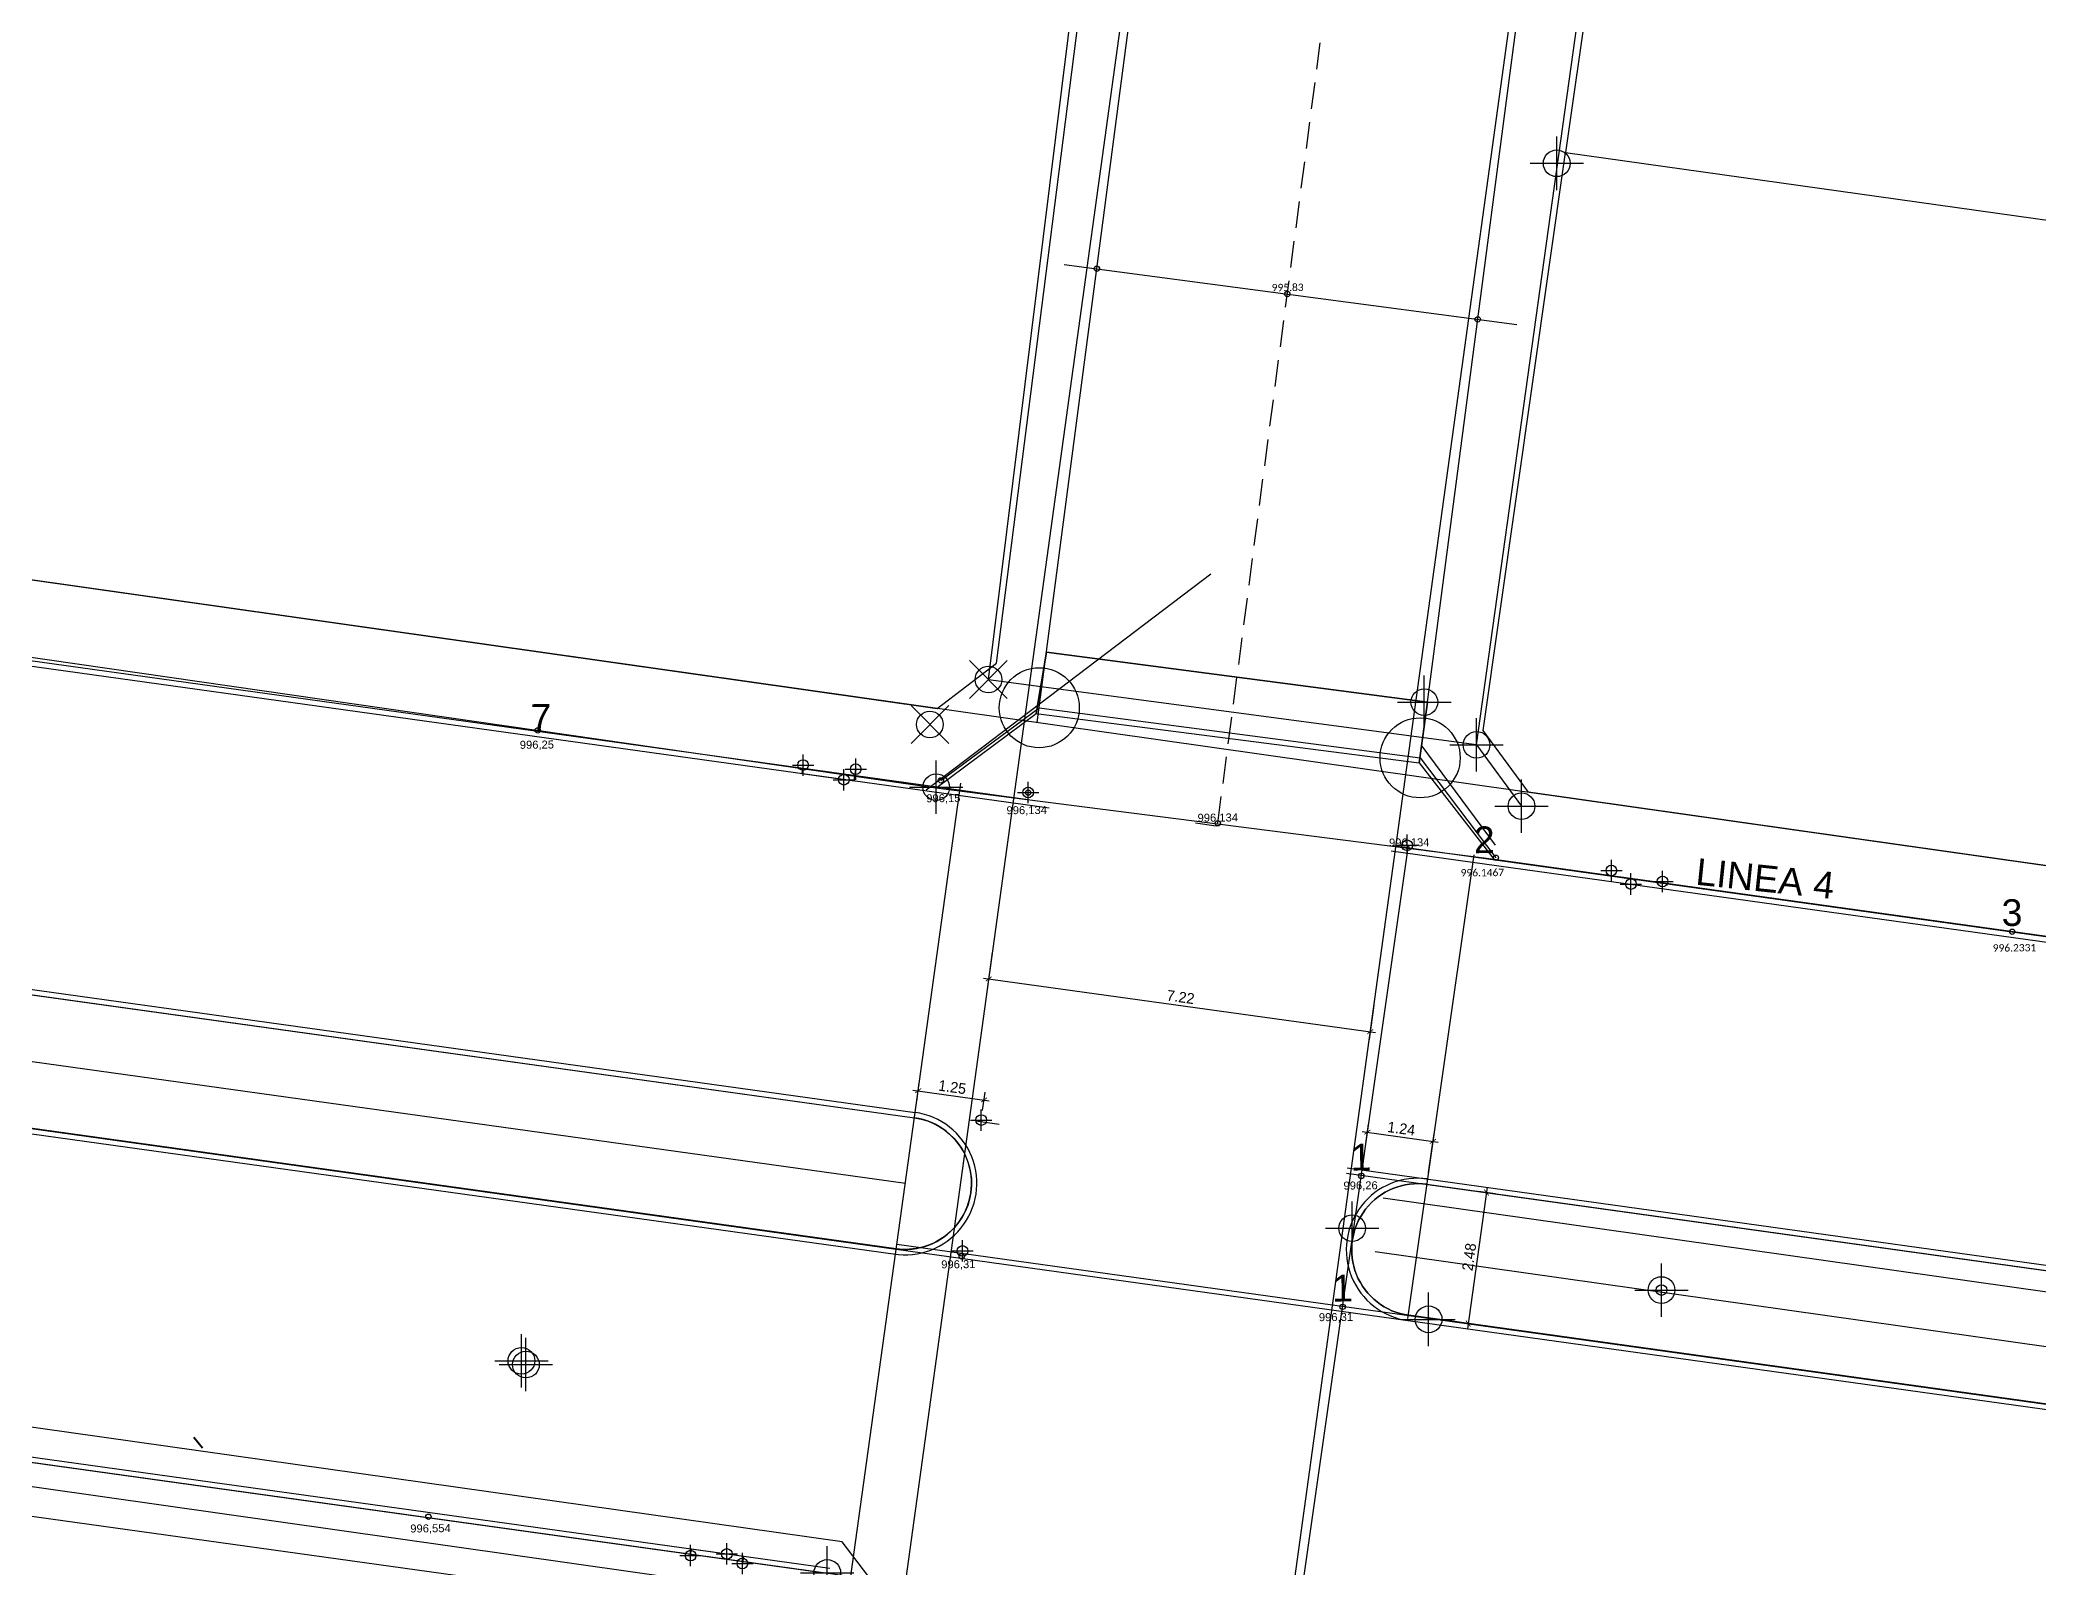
# Model space of a CAD drawing. Header units: metres. Extents: x -977055 to 805873, y -1033982 to 242021.
# Drawn here: x 841.82 to 879.27, y 1045.19 to 1073.81 of the extents above; entities that cross this region are included whole.
import ezdxf

# ---------------------------------------------------------------- set-up
doc = ezdxf.new("R2010")
doc.units = ezdxf.units.M
doc.header["$PDMODE"] = 32
doc.header["$PDSIZE"] = 1.5
doc.linetypes.add('DASHED', pattern=[0.75, 0.5, -0.25])
for name, color, linetype in [('12-CONDICIONES EXISTENTES', 2, 'Continuous'), ('C-ROAD-PROF-TEXT', 11, 'Continuous'), ('linea 1', 1, 'Continuous'), ('LOTE 243', 6, 'Continuous'), ('puntos nov 7', 50, 'Continuous'), ('PUNTOS V', 4, 'Continuous'), ('V-NODE', 1, 'Continuous')]:
    doc.layers.add(name, color=color, linetype=linetype)
doc.layers.add('PDF2_area escolar', color=7, linetype='Continuous', true_color=0x989898)
doc.layers.add('PDF_Geometry', color=7, linetype='Continuous', true_color=0x797979)
doc.styles.add('CITY2', font='stylu.ttf', dxfattribs={"height": 0.2})
doc.styles.get("Standard").update_dxf_attribs({"font": 'arial.ttf'})
doc.dimstyles.new('COTAS2', dxfattribs={"dimtxt": 0.02, "dimasz": 0.1, "dimexe": 0.15, "dimexo": 0.08, "dimgap": 0.05, "dimtad": 1, "dimzin": 0, "dimdsep": 46, "dimtxsty": 'CITY2', "dimblk": 'ARCHTICK', "dimcen": 1, "dimdle": 0.1, "dimclrd": 1, "dimclre": 1, "dimclrt": 2, "dimadec": 0, "dimazin": 0, "dimtfac": 1, "dimtofl": 0, "dimtmove": 0, "dimatfit": 3, "dimldrblk": 'ARCHTICK', "dimfxl": 0.18, "dimtolj": 1, "dimtzin": 0, "dimarcsym": 0})

# ---------------------------------------------------------------- blocks, each defined once
blk = doc.blocks.new('*U274')
at = {"color": 0, "linetype": 'ByBlock', "lineweight": -2, "transparency": 16777216}
for p, q in [((0, -1), (0, 1)), ((-1, 0), (1, 0))]:
    blk.add_line(p, q, dxfattribs=at)
blk.add_circle((0, 0), 0.5, dxfattribs=at)
blk = doc.blocks.new('*U1294', base_point=(868.744, 1060.598, 997.358))
at = {"layer": 'V-NODE', "color": 50, "lineweight": -2, "xscale": 0.5, "yscale": 0.5, "zscale": 0.5}
blk.add_blockref('*U274', (868.744, 1060.598, 997.358), dxfattribs=at)
blk = doc.blocks.new('*U1297', base_point=(869.586, 1059.45, 997.398))
at = {"layer": 'V-NODE', "color": 50, "lineweight": -2, "xscale": 0.5, "yscale": 0.5, "zscale": 0.5}
blk.add_blockref('*U274', (869.586, 1059.45, 997.398), dxfattribs=at)
blk = doc.blocks.new('*U1300', base_point=(870.246, 1071.498, 996.919))
at = {"layer": 'V-NODE', "color": 50, "lineweight": -2, "xscale": 0.5, "yscale": 0.5, "zscale": 0.5}
blk.add_blockref('*U274', (870.246, 1071.498, 996.919), dxfattribs=at)
blk = doc.blocks.new('*U2823')
at = {"color": 0, "linetype": 'ByBlock', "lineweight": -2, "transparency": 16777216}
for p, q in [((-0.707, -0.707), (0.707, 0.707)), ((-0.707, 0.707), (0.707, -0.707))]:
    blk.add_line(p, q, dxfattribs=at)
blk.add_circle((0, 0), 0.5, dxfattribs=at)
blk = doc.blocks.new('*U2826', base_point=(859.596, 1061.824, 997.32))
at = {"layer": 'V-NODE', "color": 50, "lineweight": -2, "xscale": 0.5, "yscale": 0.5, "zscale": 0.5}
blk.add_blockref('*U2823', (859.596, 1061.824, 997.32), dxfattribs=at)
blk = doc.blocks.new('*U2829', base_point=(858.499, 1060.98, 997.399))
at = {"layer": 'V-NODE', "color": 50, "lineweight": -2, "xscale": 0.5, "yscale": 0.5, "zscale": 0.5}
blk.add_blockref('*U2823', (858.499, 1060.98, 997.399), dxfattribs=at)
blk = doc.blocks.new('base')
at = {"layer": 'PDF_Geometry', "lineweight": 25, "extrusion": (-0.000787417, 0.063364, 0.99799), "elevation": 0.026}
for points in [[(-314.355, -197.288), (-299.601, -195.681), (-292.744, -194.188), (-282.663, -192.111), (-274.476, -190.361), (-258.037, -185.154), (-248.029, -180.61), (-240.539, -177.71), (-228.643, -174.042), (-222.733, -172.714), (-217.384, -171.04), (-209.935, -169.248), (-202.16, -164.759), (-196.196, -160.284), (-195.073, -159.817), (-178.095, -157.457), (-154.298, -156.614), (-136.667, -154.611), (-124.436, -153.164), (-118.066, -151.474), (-100.79, -146.646), (-80.955, -140.967), (-73.385, -139.328), (-61.694, -135.822), (-40.504, -131.604), (-37.727, -130.872), (-17.661, -129.441), (1.311, -127.461), (21.092, -124.929), (41.006, -122.83), (47.376, -123.458), (63.592, -123.186), (81.402, -124.312), (85.639, -96.072), (88.705, -66.393), (92.811, -40.781), (97.16, -22.386), (100.596, -1.562), (102.483, 8.32), (109.691, 37.361), (117.528, 76.62), (126.217, 115.638), (131.513, 149.592), (134.682, 173.973), (136.916, 195.591), (139.956, 229.678), (141.558, 250.676), (142.614, 271.37), (143.252, 283.21), (147.066, 312.938), (152.58, 355.631), (153.554, 396.042), (150.869, 418.02), (151.777, 438.639), (150.959, 458.028), (151.777, 438.639), (150.869, 418.02), (153.554, 396.042), (152.58, 355.631), (147.066, 312.938), (143.252, 283.21), (142.614, 271.37), (141.558, 250.676), (139.956, 229.678), (136.916, 195.591), (134.682, 173.973), (131.513, 149.592), (126.217, 115.638), (117.528, 76.62), (109.691, 37.361), (102.483, 8.32), (100.596, -1.562), (97.16, -22.386), (92.811, -40.781), (88.705, -66.393), (85.639, -96.072), (81.402, -124.312), (63.592, -123.186), (47.376, -123.458), (41.006, -122.83), (21.092, -124.929), (1.311, -127.461), (-17.661, -129.441), (-37.727, -130.872), (-40.504, -131.604), (-61.694, -135.822), (-73.385, -139.328), (-80.955, -140.967), (-100.79, -146.646), (-118.066, -151.474), (-124.436, -153.164), (-136.667, -154.611), (-154.298, -156.614), (-178.095, -157.457), (-195.073, -159.817), (-196.196, -160.284), (-202.16, -164.759), (-209.935, -169.248), (-217.384, -171.04), (-222.733, -172.714), (-228.643, -174.042), (-240.539, -177.71), (-248.029, -180.61), (-258.037, -185.154), (-274.476, -190.361), (-282.663, -192.111), (-292.744, -194.188), (-299.601, -195.681), (-314.355, -197.288), (-312.178, -178.446), (-309.146, -157.898), (-306.876, -132.899), (-305.823, -118.002), (-298.643, -78.802), (-291.055, -45.077), (-282.252, -15.116), (-275.645, 10.473), (-270.319, 33.898), (-263.825, 63.164), (-258.15, 86.408), (-284.424, 123.888)], [(90.41, -55.701), (23.541, -45.327), (22.42, -46.165), (14.042, -106.087)], [(4.42, -98.575), (-37.003, -101.004), (-27.234, -38.004)], [(23.766, -43.807), (18.381, -47.797)], [(23.541, -45.327), (22.42, -46.165)], [(13.108, -42.632), (14.458, -44.511)], [(76.721, 35.815), (75.319, 37.653), (36.902, 43.626), (35.023, 42.276), (24.12, -27.822), (25.516, -29.706), (63.985, -35.639), (65.818, -34.283)], [(15.461, -35.033), (-25.236, -28.738)]]:
    blk.add_lwpolyline(points, dxfattribs=at)
for points in [[(-8.124, -52.594), (-9.968, -64.429), (9.787, -67.504), (11.636, -55.624)], [(-8.124, -52.594), (-6.276, -40.714), (12.479, -43.623), (13.312, -44.79), (11.636, -55.624)], [(26.666, -18.622), (25.312, -27.548), (26.151, -28.669), (44.906, -31.578), (46.42, -21.698)]]:
    blk.add_lwpolyline(points, close=True, dxfattribs=at)
blk.add_lwpolyline([(-25.248, -28.783, 1.000018), (-25.403, -29.738), (15.294, -36.033)], format="xyb", dxfattribs=at)
at = {"layer": 'PDF_Geometry', "color": 2, "lineweight": 40, "extrusion": (-0.000787417, 0.063364, 0.99799), "elevation": 0.026}
blk.add_lwpolyline([(37.482, -31.611), (37.643, -31.816)], dxfattribs=at)
blk = doc.blocks.new('_ArchTick')
at = {"color": 0, "linetype": 'ByBlock', "const_width": 0.15}
blk.add_lwpolyline([(-0.5, -0.5), (0.5, 0.5)], dxfattribs=at)
blk = doc.blocks.new('*D4545')
at = {"layer": '12-CONDICIONES EXISTENTES', "color": 1, "lineweight": -2, "transparency": 16777216}
blk.add_line((858.18, 1054.129), (859.612, 1053.93), dxfattribs=at)
at = {"layer": '12-CONDICIONES EXISTENTES', "color": 1, "linetype": 'Continuous', "lineweight": -2, "transparency": 16777216}
for p, q in [((858.252, 1053.918), (858.3, 1054.264)), ((859.486, 1053.746), (859.534, 1054.092))]:
    blk.add_line(p, q, dxfattribs=at)
at = {"layer": 'Defpoints', "color": 0, "transparency": 16777216}
for p in [(858.241, 1053.838, 997.203), (859.513, 1053.944), (859.475, 1053.666, 997.203)]:
    blk.add_point(p, dxfattribs=at)
at = {"layer": '12-CONDICIONES EXISTENTES', "color": 1, "lineweight": -2, "transparency": 16777216, "xscale": 0.1, "yscale": 0.1, "zscale": 0.1}
for p, rotation in [((858.28, 1054.116), 172.0696829134656), ((859.513, 1053.944), 352.0696829134656)]:
    blk.add_blockref('_ArchTick', p, dxfattribs=dict(at, rotation=rotation))
at = {"layer": '12-CONDICIONES EXISTENTES', "color": 2, "transparency": 16777216, "insert": (858.918, 1054.183), "char_height": 0.2, "attachment_point": 5, "rotation": 352.0697, "style": 'CITY2'}
blk.add_mtext('\\A1;1.25', dxfattribs=at)
blk = doc.blocks.new('*D4546')
at = {"layer": '12-CONDICIONES EXISTENTES', "color": 1, "linetype": 'Continuous', "lineweight": -2, "transparency": 16777216}
for p, q in [((866.617, 1052.752), (866.72, 1053.489)), ((867.845, 1052.581), (867.948, 1053.318))]:
    blk.add_line(p, q, dxfattribs=at)
at = {"layer": '12-CONDICIONES EXISTENTES', "color": 1, "lineweight": -2, "transparency": 16777216}
blk.add_line((866.6, 1053.354), (868.026, 1053.155), dxfattribs=at)
at = {"layer": 'Defpoints', "color": 0, "transparency": 16777216}
for p in [(867.927, 1053.169), (866.606, 1052.673, 997.203), (867.834, 1052.502, 997.203)]:
    blk.add_point(p, dxfattribs=at)
at = {"layer": '12-CONDICIONES EXISTENTES', "color": 1, "lineweight": -2, "transparency": 16777216, "xscale": 0.1, "yscale": 0.1, "zscale": 0.1}
for p, rotation in [((866.699, 1053.34), 172.0696829134735), ((867.927, 1053.169), 352.0696829134735)]:
    blk.add_blockref('_ArchTick', p, dxfattribs=dict(at, rotation=rotation))
at = {"layer": '12-CONDICIONES EXISTENTES', "color": 2, "transparency": 16777216, "insert": (867.334, 1053.408), "char_height": 0.2, "attachment_point": 5, "rotation": 352.0697, "style": 'CITY2'}
blk.add_mtext('\\A1;1.24', dxfattribs=at)
blk = doc.blocks.new('*U4553')
at = {"color": 0, "linetype": 'ByBlock', "lineweight": -2, "transparency": 16777216}
for p, q in [((-1, 0), (1, 0)), ((0, -1), (0, 1))]:
    blk.add_line(p, q, dxfattribs=at)
blk.add_circle((0, 0), 0.5, dxfattribs=at)
blk = doc.blocks.new('*U4580', base_point=(859.109, 1051.113, 996.31))
at = {"layer": 'V-NODE', "lineweight": -2, "xscale": 0.2, "yscale": 0.2, "zscale": 0.2}
blk.add_blockref('*U4553', (859.109, 1051.113, 996.31), dxfattribs=at)
blk = doc.blocks.new('*U4583', base_point=(872.209, 1050.381, 997.517))
at = {"layer": 'V-NODE', "lineweight": -2, "xscale": 0.2, "yscale": 0.2, "zscale": 0.2}
blk.add_blockref('*U4553', (872.209, 1050.381, 997.517), dxfattribs=at)
blk = doc.blocks.new('*U4595', base_point=(860.34, 1059.705, 996.134))
at = {"layer": 'V-NODE', "lineweight": -2, "xscale": 0.2, "yscale": 0.2, "zscale": 0.2}
blk.add_blockref('*U4553', (860.34, 1059.705, 996.134), dxfattribs=at)
blk = doc.blocks.new('*U4598', base_point=(859.461, 1053.567, 996.26))
at = {"layer": 'V-NODE', "lineweight": -2, "xscale": 0.2, "yscale": 0.2, "zscale": 0.2}
blk.add_blockref('*U4553', (859.461, 1053.567, 996.26), dxfattribs=at)
blk = doc.blocks.new('*U4613', base_point=(867.442, 1058.716, 996.134))
at = {"layer": 'V-NODE', "lineweight": -2, "xscale": 0.2, "yscale": 0.2, "zscale": 0.2}
blk.add_blockref('*U4553', (867.442, 1058.716, 996.134), dxfattribs=at)
blk = doc.blocks.new('*U4703', base_point=(856.886, 1059.946, 996.477))
at = {"layer": 'V-NODE', "lineweight": -2, "xscale": 0.2, "yscale": 0.2, "zscale": 0.2}
blk.add_blockref('*U4553', (856.886, 1059.946, 996.477), dxfattribs=at)
blk = doc.blocks.new('*U4706', base_point=(854.693, 1045.435, 996.594))
at = {"layer": 'V-NODE', "lineweight": -2, "xscale": 0.2, "yscale": 0.2, "zscale": 0.2}
blk.add_blockref('*U4553', (854.693, 1045.435, 996.594), dxfattribs=at)
blk = doc.blocks.new('*U4709', base_point=(854.985, 1045.255, 996.796))
at = {"layer": 'V-NODE', "lineweight": -2, "xscale": 0.2, "yscale": 0.2, "zscale": 0.2}
blk.add_blockref('*U4553', (854.985, 1045.255, 996.796), dxfattribs=at)
blk = doc.blocks.new('*U4712', base_point=(854.014, 1045.404, 996.785))
at = {"layer": 'V-NODE', "lineweight": -2, "xscale": 0.2, "yscale": 0.2, "zscale": 0.2}
blk.add_blockref('*U4553', (854.014, 1045.404, 996.785), dxfattribs=at)
blk = doc.blocks.new('*U4724', base_point=(871.637, 1057.991, 996.484))
at = {"layer": 'V-NODE', "lineweight": -2, "xscale": 0.2, "yscale": 0.2, "zscale": 0.2}
blk.add_blockref('*U4553', (871.637, 1057.991, 996.484), dxfattribs=at)
blk = doc.blocks.new('*U4727', base_point=(872.23, 1058.037, 996.682))
at = {"layer": 'V-NODE', "lineweight": -2, "xscale": 0.2, "yscale": 0.2, "zscale": 0.2}
blk.add_blockref('*U4553', (872.23, 1058.037, 996.682), dxfattribs=at)
blk = doc.blocks.new('*U4730', base_point=(871.27, 1058.244, 996.686))
at = {"layer": 'V-NODE', "lineweight": -2, "xscale": 0.2, "yscale": 0.2, "zscale": 0.2}
blk.add_blockref('*U4553', (871.27, 1058.244, 996.686), dxfattribs=at)
blk = doc.blocks.new('*U4733', base_point=(857.109, 1060.144, 996.674))
at = {"layer": 'V-NODE', "lineweight": -2, "xscale": 0.2, "yscale": 0.2, "zscale": 0.2}
blk.add_blockref('*U4553', (857.109, 1060.144, 996.674), dxfattribs=at)
blk = doc.blocks.new('*U4736', base_point=(856.122, 1060.221, 996.673))
at = {"layer": 'V-NODE', "lineweight": -2, "xscale": 0.2, "yscale": 0.2, "zscale": 0.2}
blk.add_blockref('*U4553', (856.122, 1060.221, 996.673), dxfattribs=at)
blk = doc.blocks.new('*D4760')
at = {"layer": '12-CONDICIONES EXISTENTES', "color": 1, "lineweight": -2, "transparency": 16777216}
blk.add_line((868.944, 1052.307), (868.574, 1049.653), dxfattribs=at)
at = {"layer": '12-CONDICIONES EXISTENTES', "color": 1, "linetype": 'Continuous', "lineweight": -2, "transparency": 16777216}
for p, q in [((869.092, 1052.185), (868.782, 1052.229)), ((868.75, 1049.729), (868.439, 1049.772))]:
    blk.add_line(p, q, dxfattribs=at)
at = {"layer": 'Defpoints', "color": 0, "transparency": 16777216}
for p in [(869.171, 1052.174, 997.203), (868.588, 1049.752), (868.829, 1049.718, 997.203)]:
    blk.add_point(p, dxfattribs=at)
at = {"layer": '12-CONDICIONES EXISTENTES', "color": 1, "lineweight": -2, "transparency": 16777216, "xscale": 0.1, "yscale": 0.1, "zscale": 0.1}
for p, rotation in [((868.93, 1052.208), 82.06968291347353), ((868.588, 1049.752), 262.0696829134735)]:
    blk.add_blockref('_ArchTick', p, dxfattribs=dict(at, rotation=rotation))
at = {"layer": '12-CONDICIONES EXISTENTES', "color": 2, "transparency": 16777216, "insert": (868.606, 1051.001), "char_height": 0.2, "attachment_point": 5, "rotation": 82.0697, "style": 'CITY2'}
blk.add_mtext('\\A1;2.48', dxfattribs=at)
blk = doc.blocks.new('*U4768')
at = {"color": 0, "linetype": 'ByBlock', "lineweight": -2, "transparency": 16777216}
for p, q in [((0, -1), (0, 1)), ((-1, 0), (1, 0))]:
    blk.add_line(p, q, dxfattribs=at)
blk.add_circle((0, 0), 0.5, dxfattribs=at)
blk = doc.blocks.new('*U4771', base_point=(850.843, 1049.054, 996.879))
at = {"layer": 'V-NODE', "color": 3, "lineweight": -2, "xscale": 0.5, "yscale": 0.5, "zscale": 0.5}
blk.add_blockref('*U4768', (850.843, 1049.054, 996.879), dxfattribs=at)
blk = doc.blocks.new('*U4772', base_point=(858.618, 1059.805, 996.464))
at = {"layer": 'V-NODE', "color": 3, "lineweight": -2, "xscale": 0.5, "yscale": 0.5, "zscale": 0.5}
blk.add_blockref('*U4768', (858.618, 1059.805, 996.464), dxfattribs=at)
blk = doc.blocks.new('*U4777', base_point=(850.928, 1048.984, 996.868))
at = {"layer": 'V-NODE', "color": 3, "lineweight": -2, "xscale": 0.5, "yscale": 0.5, "zscale": 0.5}
blk.add_blockref('*U4768', (850.928, 1048.984, 996.868), dxfattribs=at)
blk = doc.blocks.new('*U4778', base_point=(856.576, 1045.078, 996.745))
at = {"layer": 'V-NODE', "color": 3, "lineweight": -2, "xscale": 0.5, "yscale": 0.5, "zscale": 0.5}
blk.add_blockref('*U4768', (856.576, 1045.078, 996.745), dxfattribs=at)
blk = doc.blocks.new('*U4784', base_point=(867.845, 1049.832, 996.672))
at = {"layer": 'V-NODE', "color": 3, "lineweight": -2, "xscale": 0.5, "yscale": 0.5, "zscale": 0.5}
blk.add_blockref('*U4768', (867.845, 1049.832, 996.672), dxfattribs=at)
blk = doc.blocks.new('*U4785', base_point=(866.413, 1051.539, 996.589))
at = {"layer": 'V-NODE', "color": 3, "lineweight": -2, "xscale": 0.5, "yscale": 0.5, "zscale": 0.5}
blk.add_blockref('*U4768', (866.413, 1051.539, 996.589), dxfattribs=at)
blk = doc.blocks.new('*U4786', base_point=(867.765, 1061.399, 996.366))
at = {"layer": 'V-NODE', "color": 3, "lineweight": -2, "xscale": 0.5, "yscale": 0.5, "zscale": 0.5}
blk.add_blockref('*U4768', (867.765, 1061.399, 996.366), dxfattribs=at)
blk = doc.blocks.new('*U4845')
at = {"color": 0, "linetype": 'ByBlock', "lineweight": -2, "transparency": 16777216}
for p, q in [((0, -1), (0, 1)), ((-1, 0), (1, 0))]:
    blk.add_line(p, q, dxfattribs=at)
blk.add_circle((0, 0), 0.5, dxfattribs=at)
blk = doc.blocks.new('*U4869', base_point=(872.209, 1050.381, 997.517))
at = {"layer": 'V-NODE', "color": 2, "lineweight": -2, "xscale": 0.5, "yscale": 0.5, "zscale": 0.5}
blk.add_blockref('*U4845', (872.209, 1050.381, 997.517), dxfattribs=at)
blk = doc.blocks.new('*D5331')
at = {"color": 1, "linetype": 'Continuous', "lineweight": -2, "transparency": 16777216}
for p, q in [((859.668, 1056.705), (859.58, 1056.063)), ((866.82, 1055.718), (866.732, 1055.075))]:
    blk.add_line(p, q, dxfattribs=at)
at = {"color": 1, "lineweight": -2, "transparency": 16777216}
blk.add_line((859.501, 1056.225), (866.851, 1055.21), dxfattribs=at)
at = {"layer": 'Defpoints', "color": 0, "transparency": 16777216}
for p in [(859.679, 1056.784, 3030.457), (866.831, 1055.797, 3030.457), (866.752, 1055.224)]:
    blk.add_point(p, dxfattribs=at)
at = {"color": 1, "lineweight": -2, "transparency": 16777216, "xscale": 0.1, "yscale": 0.1, "zscale": 0.1}
for p, rotation in [((859.6, 1056.211), 172.1399450351994), ((866.752, 1055.224), 352.1399450351994)]:
    blk.add_blockref('_ArchTick', p, dxfattribs=dict(at, rotation=rotation))
at = {"color": 2, "transparency": 16777216, "insert": (863.198, 1055.873), "char_height": 0.2, "attachment_point": 5, "rotation": 352.1399, "style": 'CITY2'}
blk.add_mtext('\\A1;7.22', dxfattribs=at)

msp = doc.modelspace()

# ---------------------------------------------------------------- linework, layer by layer
at = {"color": 214, "elevation": 3030.45657}
msp.add_lwpolyline([(827.89311, 773.73995), (875.78106, 1120.62602), (869.40509, 1127.25775), (819.86544, 768.29284), (827.89311, 773.73995)], dxfattribs=at)
at = {"color": 6, "elevation": 998.163}
msp.add_lwpolyline([(954.21746, 1046.58721), (869.07453, 1058.44769), (858.611, 1059.787), (828.71241, 1064.10714), (827.83391, 1057.84181), (858.20959, 1053.61045, -1), (857.86743, 1051.15417), (857.86788, 1051.15411), (800.43381, 1059.15472), (799.57841, 1053.01401), (807.82417, 1051.86537), (809.291, 1050.371), (816.452, 1049.358), (818.23877, 1050.41461)], format="xyb", dxfattribs=at)
at = {"color": 6}
for points, elevation in [([(858.611, 1059.787), (860.493, 1061.188), (860.6845, 1062.33456), (867.82318, 1061.39691), (867.669, 1060.259), (869.07453, 1058.44769), (858.611, 1059.787)], 997.264), ([(860.493, 1061.188), (867.669, 1060.259)], 997.264), ([(818.23877, 1050.41461), (858.20376, 1044.84745), (866.869, 1043.709), (905.327, 1038.372), (955.01601, 1031.45227)], 998.163)]:
    msp.add_lwpolyline(points, dxfattribs=dict(at, elevation=elevation))
at = {"color": 6, "elevation": 998.163}
msp.add_lwpolyline([(867.82318, 1061.39691), (860.6845, 1062.33456), (860.493, 1061.188), (867.669, 1060.259)], close=True, dxfattribs=at)
at = {"color": 6}
msp.add_lwpolyline([(906.60621, 1044.45569), (867.47202, 1049.90711, -1), (867.81418, 1052.3634), (906.94838, 1046.91197, -1)], format="xyb", close=True, dxfattribs=at)
at = {"layer": '12-CONDICIONES EXISTENTES', "color": 1}
for points, elevation in [([(861.01199, 1069.60418), (869.49859, 1068.4761)], 996.877), ([(856.122, 1060.221), (856.10002, 1060.06322)], 996.671), ([(857.109, 1060.144), (857.07876, 1059.92688)], 996.672), ([(865.36, 1043.97961), (867.47126, 1058.71142)], 996.877), ([(867.45384, 1049.84907), (868.69872, 1058.5355)], 996.877), ([(818.989, 1050.321), (819.841, 1056.45128), (857.86649, 1051.1442)], 997.254), ([(854.014, 1045.404), (854.0315, 1045.52962)], 996.783), ([(854.985, 1045.255), (855.00438, 1045.3941)], 996.794)]:
    msp.add_lwpolyline(points, dxfattribs=dict(at, elevation=elevation))
at = {"layer": '12-CONDICIONES EXISTENTES', "color": 1, "linetype": 'Continuous', "elevation": 997.203}
for points in [[(791.25045, 1069.09682), (860.73248, 1059.41791)], [(791.26425, 1069.19586), (860.34, 1059.57355)], [(790.42264, 1063.1542), (858.2238, 1053.70944)], [(790.40884, 1063.05515), (858.20999, 1053.6104)], [(790.23776, 1061.82701), (858.03895, 1052.38225)], [(790.05288, 1060.49983), (857.85411, 1051.05506)], [(790.06668, 1060.59887), (857.86787, 1051.15411)], [(863.47552, 1059.13677), (863.86369, 1059.0827)], [(867.14573, 1058.61541), (957.84176, 1045.98138)], [(867.15953, 1058.71446), (957.85555, 1046.08042)], [(789.07331, 1053.46773), (856.02129, 1044.14182)], [(859.36231, 1053.55084), (859.79723, 1053.49026)], [(866.31792, 1052.67279), (957.01395, 1040.03876)], [(866.30412, 1052.57375), (957.00015, 1039.93972)], [(809.48104, 1051.63457), (856.56954, 1045.0751)], [(857.86649, 1051.1442), (956.64419, 1037.38439)], [(857.88026, 1051.24325), (956.65799, 1037.48343)], [(816.53138, 1050.75342), (856.62437, 1045.16843)]]:
    msp.add_lwpolyline(points, dxfattribs=at)
at = {"layer": '12-CONDICIONES EXISTENTES', "color": 5}
for points, elevation in [([(856.122, 1060.221), (856.10002, 1060.06322), (857.07876, 1059.92688), (857.109, 1060.144)], 996.671), ([(854.014, 1045.404), (854.0315, 1045.52962), (855.00438, 1045.3941), (854.985, 1045.255)], 996.783)]:
    msp.add_lwpolyline(points, dxfattribs=dict(at, elevation=elevation))
at = {"layer": '12-CONDICIONES EXISTENTES', "color": 1}
for centre in [(861.62859, 1069.52222, 996.877), (865.1972, 1069.04786, 996.877), (868.76582, 1068.5735, 996.877), (863.89442, 1059.12933, 996.877)]:
    msp.add_circle(centre, 0.05, dxfattribs=at)
for centre, radius, start, end in [((858.03851, 1052.38231, 997.203), 1.34, 260.611204, 82.088245), ((858.03851, 1052.38231, 997.203), 1.24, 260.611204, 82.088245), ((867.6431, 1051.13525, 997.203), 1.34, 82.069683, 262.088245), ((867.6431, 1051.13525, 997.203), 1.24, 82.069683, 262.088245)]:
    msp.add_arc(centre, radius, start, end, dxfattribs=at)
at = {"layer": 'linea 1', "elevation": 997.399}
msp.add_lwpolyline([(859.596, 1061.824), (868.744, 1060.6076)], dxfattribs=at)
at = {"layer": 'linea 1'}
for p in [(860.54779, 1061.29371, 997.399), (867.68647, 1060.35605, 997.399)]:
    msp.add_point(p, dxfattribs=at)
at = {"layer": 'LOTE 243', "color": 1, "elevation": 997.399}
for points in [[(860.51172, 1061.01916), (868.37945, 1120.91882)], [(867.68647, 1060.35605), (874.75694, 1114.18596)]]:
    msp.add_lwpolyline(points, dxfattribs=at)
at = {"layer": 'LOTE 243', "color": 1, "linetype": 'DASHED', "elevation": 997.399}
for points in [[(863.8949, 1059.13301), (871.61482, 1117.90737)], [(863.88791, 1059.07976), (863.88833, 1059.08294)]]:
    msp.add_lwpolyline(points, dxfattribs=at)
at = {"layer": 'LOTE 243', "elevation": 996.782}
msp.add_lwpolyline([(816.42216, 1067.27715), (882.14281, 1057.94888)], dxfattribs=at)
at = {"layer": 'PUNTOS V'}
for points, elevation in [([(859.596, 1061.824), (867.052, 1121.861)], 997.399), ([(868.744, 1060.598), (875.988, 1112.51)], 997.354)]:
    msp.add_lwpolyline(points, dxfattribs=dict(at, elevation=elevation))
at = {"layer": 'PUNTOS V', "color": 1}
for points, elevation in [([(858.70585, 1059.93245), (860.54779, 1061.29371)], 997.399), ([(860.54779, 1061.29371), (867.68647, 1060.35605)], 997.399), ([(868.744, 1060.598), (869.586, 1059.45)], 997.358), ([(867.68647, 1060.35605), (869.1051, 1058.48382)], 997.358), ([(857.0155, 1045.02066), (859.08055, 1059.88025)], 997.203)]:
    msp.add_lwpolyline(points, dxfattribs=dict(at, elevation=elevation))
for centre in [(851.14977, 1060.8706, 996.173), (858.70585, 1059.93245, 996.877), (860.33971, 1059.70485, 997.203), (869.1051, 1058.48382, 997.358), (878.78152, 1057.09658, 997.971), (866.58404, 1052.52064, 996.877), (859.09463, 1051.01447, 996.877), (866.23226, 1050.06597, 996.877), (849.10081, 1046.13235, 996.173)]:
    msp.add_circle(centre, 0.05, dxfattribs=at)

# ---------------------------------------------------------------- block references
at = {"layer": 'PDF2_area escolar'}
msp.add_blockref('base', (882.736, 1016.336, 999.038), dxfattribs=at)
at = {"layer": 'puntos nov 7'}
for name, p in [('*U1300', (870.246, 1071.498, 996.919)), ('*U1294', (868.744, 1060.598, 997.358)), ('*U1297', (869.586, 1059.45, 997.398))]:
    msp.add_blockref(name, p, dxfattribs=at)
at = {"layer": 'V-NODE'}
for name, p in [('*U2826', (859.596, 1061.824, 997.32)), ('*U4786', (867.765, 1061.399, 996.364)), ('*U2829', (858.499, 1060.98, 997.399)), ('*U4736', (856.122, 1060.221, 996.671)), ('*U4703', (856.886, 1059.946, 996.475)), ('*U4733', (857.109, 1060.144, 996.672)), ('*U4772', (858.618, 1059.805, 996.462)), ('*U4595', (860.34, 1059.705, 996.132)), ('*U4613', (867.442, 1058.716, 996.132)), ('*U4730', (871.27, 1058.244, 996.684)), ('*U4727', (872.23, 1058.037, 996.68)), ('*U4724', (871.637, 1057.991, 996.482)), ('*U4598', (859.461, 1053.567, 996.258)), ('*U4785', (866.413, 1051.539, 996.587)), ('*U4580', (859.109, 1051.113, 996.308)), ('*U4869', (872.209, 1050.381, 997.515)), ('*U4583', (872.209, 1050.381, 997.515)), ('*U4784', (867.845, 1049.832, 996.67)), ('*U4771', (850.843, 1049.054, 996.877)), ('*U4777', (850.928, 1048.984, 996.866)), ('*U4712', (854.014, 1045.404, 996.783)), ('*U4706', (854.693, 1045.435, 996.592)), ('*U4778', (856.576, 1045.078, 996.743)), ('*U4709', (854.985, 1045.255, 996.794))]:
    msp.add_blockref(name, p, dxfattribs=at)

# ---------------------------------------------------------------- texts
at = {"layer": 'C-ROAD-PROF-TEXT', "color": 11, "linetype": 'Continuous', "lineweight": -3, "attachment_point": 8}
for s, insert, char_height, rotation in [('{\\fCalibri|b0|i0|c0|p34;\\H0.91667x;\\C256;995.83}', (865.2042, 1069.10112, 996.877), 0.15, 0.571108), ('{\\C2;7}', (851.21091, 1060.8628, 995.378), 0.5, 0.571108), ('{\\C2;996,25}', (851.13424, 1060.50007), 0.15, 0.571108), ('{\\C2;996,15}', (858.75189, 1059.4969), 0.15, 0.571108), ('{\\C2;996,134}', (860.31459, 1059.27303, 996.877), 0.15, 0.571108), ('{\\C2;996,134}', (863.8949, 1059.13301, 996.877), 0.15, 0.571108), ('{\\C2;2}', (868.89039, 1058.56999, 997.971), 0.5, 0.571108), ('{\\C2;996,134}', (867.48332, 1058.66831, 996.877), 0.15, 0.571108), ('{\\fCalibri|b0|i0|c0|p34;\\H0.91667x;\\C256;996.1467}', (868.8534, 1058.13426, 1011.104), 0.15, 0.571108), ('{\\C2;LINEA 4}', (874.12789, 1057.84514, 996.877), 0.5, 354.035384), ('{\\C2;3}', (878.78148, 1057.19783, 996.877), 0.5, 0.571108), ('{\\fCalibri|b0|i0|c0|p34;\\H0.91667x;\\C256;996.2331}', (878.82565, 1056.7249, 1011.104), 0.15, 0.571108), ('{\\C2;1}', (866.58289, 1052.62206, 995.783), 0.5, 0.571108), ('{\\C2;996,26}', (866.57163, 1052.23874, 996.877), 0.15, 0.571108), ('{\\C2;996,31}', (859.03276, 1050.76186), 0.15, 0.571108), ('{\\C2;1}', (866.2347, 1050.16653, 996.877), 0.5, 0.571108), ('{\\C2;996,31}', (866.1101, 1049.77181), 0.15, 0.571108), ('{\\C2;996,554}', (849.14012, 1045.81222), 0.15, 0.571108)]:
    msp.add_mtext(s, dxfattribs=dict(at, insert=insert, char_height=char_height, rotation=rotation))

# ---------------------------------------------------------------- dimensions: what is measured, and where the dimension line sits
dim = msp.add_aligned_dim(p1=(859.67928, 1056.78442, 3030.45657), p2=(866.83136, 1055.79707, 3030.45657), distance=-0.57853, dimstyle='COTAS2')
dim.commit()
dim.dimension.update_dxf_attribs({"geometry": '*D5331', "text_midpoint": (863.1977, 1055.87335)})
at = {"layer": '12-CONDICIONES EXISTENTES', "color": 1}
for p1, p2, distance, picture, middle in [((858.2409, 1053.83831, 997.203), (859.47469, 1053.66645, 997.203), 0.27999, '*D4545', (858.91771, 1054.18253)), ((866.60589, 1052.67306, 997.203), (867.83404, 1052.50198, 997.203), 0.67351, '*D4546', (867.3342, 1053.40758)), ((869.17147, 1052.17432, 997.203), (868.82931, 1049.71804, 997.203), -0.24374, '*D4760', (868.606, 1051.00112))]:
    dim = msp.add_aligned_dim(p1=p1, p2=p2, distance=distance, dimstyle='COTAS2', dxfattribs=at)
    dim.commit()
    dim.dimension.update_dxf_attribs({"geometry": picture, "text_midpoint": middle})

doc.saveas('drawing.dxf')
